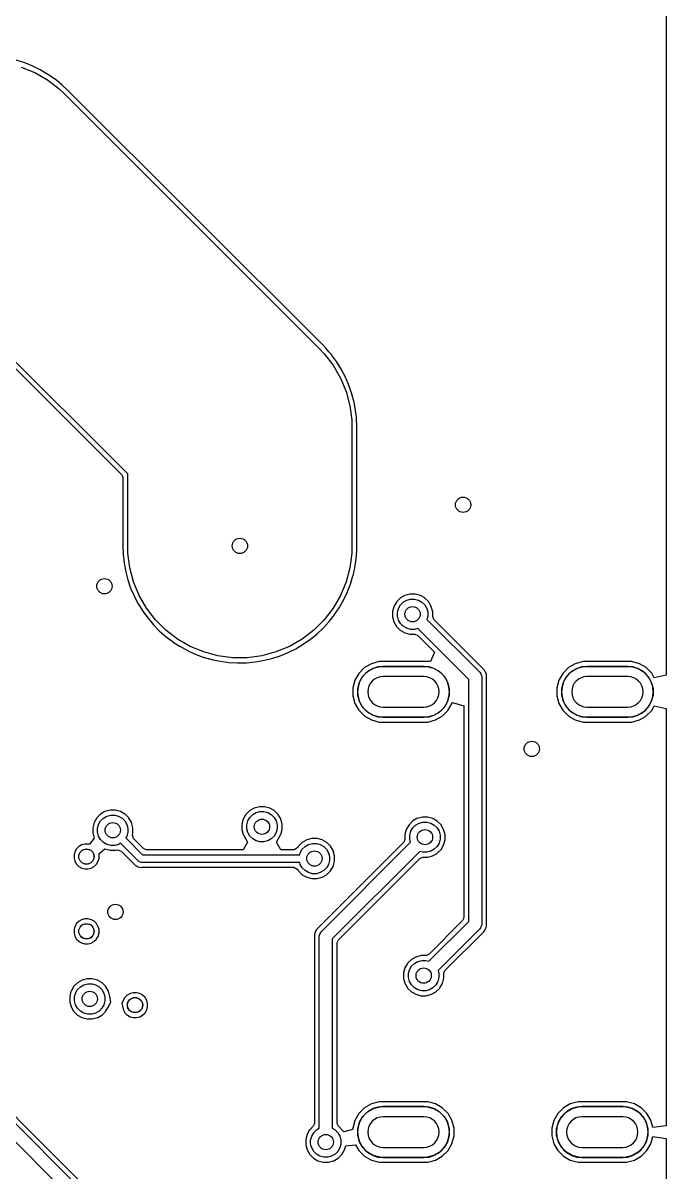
# Model space of a CAD drawing. Header units: inches. Extents: x 3.92 to 7.78, y -6.06 to -2.2.
# Drawn here: x 7.279 to 7.776, y -4.295 to -3.408 of the extents above; entities that cross this region are included whole.
import ezdxf

# ---------------------------------------------------------------- set-up
doc = ezdxf.new("R2010")
doc.units = ezdxf.units.IN
doc.header["$MEASUREMENT"] = 0
doc.layers.add('In1.Cu', color=91, linetype='CONTINUOUS', true_color=0x7fc87f)

msp = doc.modelspace()

# ---------------------------------------------------------------- linework, layer by layer
at = {"layer": 'In1.Cu', "linetype": 'CONTINUOUS'}
for p, q in [((7.77559, -2.24472), (7.77559, -3.91157)), ((7.28028, -3.4385), (7.27378, -3.43642)), ((7.2777, -3.44163), (7.28816, -3.44596)), ((7.2865, -3.44098), (7.28028, -3.4385)), ((7.28654, -3.44098), (7.2865, -3.44098)), ((7.29217, -3.4437), (7.28654, -3.44098)), ((7.29228, -3.44378), (7.29217, -3.4437)), ((7.29232, -3.44378), (7.29228, -3.44378)), ((7.29827, -3.44728), (7.29232, -3.44378)), ((7.28816, -3.44596), (7.29797, -3.45162)), ((7.29797, -3.45162), (7.30696, -3.45852)), ((7.29843, -3.44736), (7.29827, -3.44728)), ((7.30354, -3.45091), (7.29843, -3.44736)), ((7.3037, -3.45102), (7.30354, -3.45091)), ((7.30374, -3.45102), (7.3037, -3.45102)), ((7.30902, -3.45528), (7.30374, -3.45102)), ((7.30696, -3.45852), (7.31109, -3.46239)), ((7.30906, -3.45528), (7.30902, -3.45528)), ((7.31374, -3.45969), (7.30906, -3.45528)), ((7.31109, -3.46239), (7.50769, -3.65899)), ((7.51043, -3.65634), (7.31374, -3.45969)), ((7.35987, -3.75608), (7.18863, -3.58485)), ((7.18591, -3.58748), (7.3552, -3.75673)), ((7.51047, -3.65638), (7.51043, -3.65634)), ((7.51291, -3.65894), (7.51047, -3.65638)), ((7.50769, -3.65899), (7.51156, -3.66312)), ((7.51156, -3.66312), (7.51845, -3.67211)), ((7.51311, -3.65917), (7.51291, -3.65894)), ((7.51315, -3.65921), (7.51311, -3.65917)), ((7.51528, -3.66165), (7.51315, -3.65921)), ((7.51713, -3.66382), (7.51528, -3.66165)), ((7.51728, -3.66402), (7.51713, -3.66382)), ((7.5211, -3.66921), (7.51728, -3.66402)), ((7.51845, -3.67211), (7.52412, -3.68192)), ((7.52476, -3.675), (7.5211, -3.66921)), ((7.52776, -3.68071), (7.52476, -3.675)), ((7.52412, -3.68192), (7.52845, -3.69238)), ((7.53047, -3.68681), (7.52776, -3.68071)), ((7.52845, -3.69238), (7.53138, -3.70332)), ((7.53276, -3.69339), (7.53047, -3.68681)), ((7.53449, -3.69976), (7.53276, -3.69339)), ((7.53453, -3.6998), (7.53449, -3.69976)), ((7.53465, -3.70039), (7.53453, -3.6998)), ((7.53472, -3.70071), (7.53465, -3.70039)), ((7.53476, -3.70079), (7.53472, -3.70071)), ((7.53587, -3.70689), (7.53476, -3.70079)), ((7.53138, -3.70332), (7.53286, -3.71455)), ((7.53591, -3.70697), (7.53587, -3.70689)), ((7.53591, -3.70717), (7.53591, -3.70697)), ((7.53618, -3.70988), (7.53591, -3.70717)), ((7.53618, -3.70992), (7.53618, -3.70988)), ((7.53654, -3.71299), (7.53618, -3.70992)), ((7.53286, -3.71455), (7.53305, -3.72022)), ((7.53654, -3.71303), (7.53654, -3.71299)), ((7.53685, -3.71957), (7.53654, -3.71303)), ((7.53685, -3.81181), (7.53685, -3.71957)), ((7.53305, -3.72022), (7.53305, -3.81164)), ((7.3552, -3.75673), (7.3561, -3.7589)), ((7.3561, -3.7589), (7.3561, -3.81169)), ((7.35987, -3.81164), (7.35987, -3.75608)), ((7.3561, -3.81169), (7.35634, -3.81807)), ((7.36005, -3.8173), (7.35987, -3.81164)), ((7.36153, -3.82853), (7.36005, -3.8173)), ((7.53286, -3.8173), (7.53138, -3.82853)), ((7.53305, -3.81164), (7.53286, -3.8173)), ((7.53622, -3.82205), (7.53677, -3.81531)), ((7.53677, -3.81531), (7.53685, -3.81181)), ((7.35634, -3.81807), (7.35701, -3.82472)), ((7.35701, -3.82472), (7.35705, -3.82496)), ((7.35705, -3.82496), (7.35831, -3.83161)), ((7.53528, -3.82846), (7.53622, -3.82224)), ((7.53622, -3.82224), (7.53622, -3.82205)), ((7.35831, -3.83161), (7.35831, -3.83169)), ((7.35831, -3.83169), (7.35996, -3.83783)), ((7.36446, -3.83947), (7.36153, -3.82853)), ((7.53138, -3.82853), (7.52845, -3.83947)), ((7.53189, -3.84122), (7.53382, -3.83484)), ((7.53382, -3.83476), (7.53386, -3.83469)), ((7.53382, -3.83484), (7.53382, -3.83476)), ((7.53386, -3.83469), (7.53524, -3.8287)), ((7.53524, -3.8287), (7.53528, -3.82846)), ((7.35996, -3.83783), (7.36213, -3.84421)), ((7.36213, -3.84421), (7.36472, -3.85024)), ((7.3688, -3.84994), (7.36446, -3.83947)), ((7.52845, -3.83947), (7.52412, -3.84994)), ((7.52937, -3.84768), (7.53185, -3.84126)), ((7.53185, -3.84126), (7.53189, -3.84122)), ((7.36472, -3.85024), (7.36776, -3.85614)), ((7.37446, -3.85974), (7.3688, -3.84994)), ((7.52412, -3.84994), (7.51845, -3.85974)), ((7.5265, -3.8537), (7.52937, -3.84768)), ((7.57035, -3.85197), (7.56764, -3.85465)), ((7.57043, -3.85189), (7.57035, -3.85197)), ((7.57378, -3.85004), (7.57043, -3.85189)), ((7.57791, -3.8489), (7.57378, -3.85004)), ((7.57534, -3.8535), (7.57832, -3.8527)), ((7.58181, -3.8489), (7.57791, -3.8489)), ((7.57832, -3.8527), (7.5814, -3.8527)), ((7.5814, -3.8527), (7.58438, -3.8535)), ((7.58594, -3.85004), (7.58181, -3.8489)), ((7.58929, -3.85189), (7.58594, -3.85004)), ((7.58937, -3.85197), (7.58929, -3.85189)), ((7.59209, -3.85465), (7.58937, -3.85197)), ((7.36776, -3.85614), (7.36787, -3.85634)), ((7.36787, -3.85634), (7.36783, -3.85634)), ((7.36783, -3.85634), (7.37118, -3.86169)), ((7.37118, -3.86169), (7.3713, -3.86189)), ((7.3713, -3.86189), (7.37134, -3.86193)), ((7.37134, -3.86193), (7.37528, -3.86732)), ((7.38135, -3.86873), (7.37446, -3.85974)), ((7.51845, -3.85974), (7.51156, -3.86873)), ((7.51961, -3.86476), (7.52311, -3.85957)), ((7.52311, -3.85957), (7.52319, -3.85945)), ((7.52319, -3.85945), (7.5265, -3.8537)), ((7.56531, -3.85862), (7.56437, -3.8624)), ((7.56736, -3.855), (7.56531, -3.85854)), ((7.56531, -3.85854), (7.56531, -3.85862)), ((7.56764, -3.85465), (7.56736, -3.855)), ((7.56815, -3.86287), (7.56895, -3.85989)), ((7.56895, -3.85989), (7.57049, -3.85722)), ((7.57049, -3.85722), (7.57267, -3.85504)), ((7.57267, -3.85504), (7.57534, -3.8535)), ((7.58438, -3.8535), (7.58705, -3.85504)), ((7.58705, -3.85504), (7.58923, -3.85722)), ((7.58923, -3.85722), (7.59077, -3.85989)), ((7.59077, -3.85989), (7.59157, -3.86287)), ((7.59236, -3.855), (7.59209, -3.85465)), ((7.59429, -3.85839), (7.59236, -3.855)), ((7.59433, -3.8585), (7.59429, -3.85839)), ((7.59539, -3.86248), (7.59433, -3.8585)), ((7.37528, -3.86732), (7.37972, -3.8726)), ((7.38936, -3.87674), (7.38135, -3.86873)), ((7.51156, -3.86873), (7.50355, -3.87674)), ((7.51079, -3.87516), (7.51547, -3.87004)), ((7.51547, -3.87004), (7.51555, -3.86996)), ((7.51555, -3.86996), (7.51945, -3.865)), ((7.51945, -3.865), (7.51949, -3.86492)), ((7.51949, -3.86492), (7.51961, -3.86476)), ((7.56437, -3.8624), (7.56437, -3.86654)), ((7.56437, -3.86654), (7.56535, -3.87031)), ((7.56535, -3.87031), (7.56736, -3.87382)), ((7.56815, -3.86596), (7.56815, -3.86287)), ((7.56895, -3.86893), (7.56815, -3.86596)), ((7.57049, -3.8716), (7.56895, -3.86893)), ((7.59157, -3.86596), (7.59092, -3.8684)), ((7.59092, -3.8684), (7.63176, -3.90924)), ((7.59157, -3.86287), (7.59157, -3.86596)), ((7.59539, -3.86622), (7.59539, -3.86248)), ((7.5963, -3.86839), (7.59539, -3.86622)), ((7.63469, -3.90681), (7.5963, -3.86839)), ((7.37972, -3.8726), (7.38425, -3.8772)), ((7.38425, -3.8772), (7.38949, -3.88181)), ((7.39835, -3.88364), (7.38936, -3.87674)), ((7.50355, -3.87674), (7.49456, -3.88364)), ((7.50075, -3.88394), (7.5061, -3.87961)), ((7.5061, -3.87961), (7.51079, -3.87516)), ((7.56736, -3.87382), (7.56764, -3.87417)), ((7.56764, -3.87417), (7.57028, -3.87677)), ((7.57028, -3.87677), (7.57035, -3.87685)), ((7.57035, -3.87685), (7.57382, -3.87882)), ((7.57267, -3.87378), (7.57049, -3.8716)), ((7.57534, -3.87533), (7.57267, -3.87378)), ((7.57382, -3.87882), (7.57787, -3.87992)), ((7.57832, -3.87612), (7.57534, -3.87533)), ((7.57787, -3.87992), (7.58165, -3.87992)), ((7.5814, -3.87612), (7.57832, -3.87612)), ((7.58385, -3.87547), (7.5814, -3.87612)), ((7.58165, -3.87992), (7.58382, -3.88083)), ((7.62323, -3.91485), (7.58385, -3.87547)), ((7.38949, -3.88181), (7.38953, -3.88185)), ((7.38953, -3.88185), (7.39488, -3.88587)), ((7.39488, -3.88587), (7.395, -3.88598)), ((7.395, -3.88598), (7.3998, -3.88906)), ((7.40816, -3.8893), (7.39835, -3.88364)), ((7.49456, -3.88364), (7.48475, -3.8893)), ((7.48969, -3.89106), (7.49547, -3.88756)), ((7.49547, -3.88756), (7.49567, -3.88744)), ((7.49567, -3.88744), (7.49575, -3.8874)), ((7.49575, -3.8874), (7.50075, -3.88394)), ((7.58382, -3.88083), (7.59677, -3.89378)), ((7.3998, -3.88906), (7.40004, -3.88917)), ((7.40004, -3.88917), (7.40594, -3.89244)), ((7.40594, -3.89244), (7.41189, -3.8952)), ((7.41862, -3.89363), (7.40816, -3.8893)), ((7.41189, -3.8952), (7.41197, -3.8952)), ((7.41197, -3.8952), (7.41205, -3.89524)), ((7.41205, -3.89524), (7.41823, -3.89752)), ((7.41823, -3.89752), (7.42484, -3.89945)), ((7.42956, -3.89656), (7.41862, -3.89363)), ((7.44079, -3.89804), (7.42956, -3.89656)), ((7.46335, -3.89656), (7.45212, -3.89804)), ((7.47429, -3.89363), (7.46335, -3.89656)), ((7.47122, -3.89858), (7.47756, -3.89654)), ((7.48475, -3.8893), (7.47429, -3.89363)), ((7.47756, -3.89654), (7.48374, -3.89402)), ((7.48374, -3.89402), (7.48969, -3.89106)), ((7.59677, -3.89378), (7.59374, -3.90106)), ((7.42484, -3.89945), (7.43134, -3.90075)), ((7.43134, -3.90075), (7.43795, -3.90165)), ((7.43795, -3.90165), (7.44472, -3.90205)), ((7.45212, -3.89804), (7.44079, -3.89804)), ((7.44472, -3.90205), (7.45146, -3.90189)), ((7.45146, -3.90189), (7.45161, -3.90189)), ((7.45161, -3.90189), (7.45823, -3.90126)), ((7.45823, -3.90126), (7.45835, -3.90126)), ((7.45835, -3.90126), (7.46421, -3.90031)), ((7.46421, -3.90031), (7.46433, -3.90028)), ((7.46433, -3.90028), (7.47122, -3.89858)), ((7.54283, -3.90571), (7.53839, -3.91016)), ((7.54803, -3.90272), (7.54283, -3.90571)), ((7.5451, -3.90879), (7.54955, -3.90622)), ((7.55409, -3.90106), (7.54803, -3.90272)), ((7.54955, -3.90622), (7.55452, -3.90489)), ((7.59374, -3.90106), (7.55409, -3.90106)), ((7.55452, -3.90489), (7.55709, -3.90473)), ((7.55709, -3.90473), (7.58858, -3.90473)), ((7.58858, -3.90473), (7.55709, -3.90473)), ((7.58858, -3.90473), (7.59115, -3.90489)), ((7.59115, -3.90489), (7.59611, -3.90622)), ((7.59611, -3.90622), (7.60056, -3.90879)), ((7.70031, -3.90571), (7.69587, -3.91016)), ((7.70551, -3.90272), (7.70031, -3.90571)), ((7.70258, -3.90879), (7.70703, -3.90622)), ((7.71157, -3.90106), (7.70551, -3.90272)), ((7.70703, -3.90622), (7.712, -3.90489)), ((7.74906, -3.90106), (7.71157, -3.90106)), ((7.712, -3.90489), (7.71457, -3.90472)), ((7.71457, -3.90472), (7.74606, -3.90472)), ((7.74606, -3.90472), (7.71457, -3.90472)), ((7.74606, -3.90472), (7.74863, -3.90489)), ((7.74863, -3.90489), (7.75359, -3.90622)), ((7.75516, -3.90272), (7.74906, -3.90106)), ((7.75359, -3.90622), (7.75805, -3.90879)), ((7.76031, -3.90571), (7.75512, -3.90272)), ((7.75512, -3.90272), (7.75516, -3.90272)), ((7.76469, -3.91008), (7.76031, -3.90571)), ((7.53539, -3.91539), (7.53378, -3.92142)), ((7.53839, -3.91016), (7.53539, -3.91539)), ((7.5389, -3.91688), (7.54147, -3.91243)), ((7.54147, -3.91243), (7.5451, -3.90879)), ((7.58858, -3.9126), (7.55709, -3.9126)), ((7.60056, -3.90879), (7.6042, -3.91243)), ((7.6042, -3.91243), (7.60677, -3.91688)), ((7.62323, -4.10185), (7.62323, -3.91485)), ((7.63176, -3.90924), (7.63239, -3.91)), ((7.63239, -3.91), (7.63239, -3.91)), ((7.63239, -3.91), (7.63313, -3.9118)), ((7.63313, -3.9118), (7.63323, -3.91278)), ((7.63323, -3.91278), (7.63323, -4.10392)), ((7.63488, -3.90709), (7.63469, -3.90681)), ((7.63547, -3.90768), (7.63488, -3.90709)), ((7.63575, -3.90831), (7.63547, -3.90768)), ((7.63602, -3.90886), (7.63575, -3.90831)), ((7.6363, -3.90921), (7.63602, -3.90886)), ((7.63638, -3.90953), (7.6363, -3.90921)), ((7.63654, -3.90988), (7.63638, -3.90953)), ((7.63669, -3.91035), (7.63654, -3.90988)), ((7.63685, -3.91114), (7.63669, -3.91035)), ((7.63701, -3.91185), (7.63685, -3.91114)), ((7.63701, -3.9124), (7.63701, -3.91185)), ((7.63705, -3.91268), (7.63701, -3.9124)), ((7.63705, -4.10413), (7.63705, -3.91268)), ((7.69287, -3.91539), (7.69126, -3.92142)), ((7.69587, -3.91016), (7.69287, -3.91539)), ((7.69638, -3.91688), (7.69895, -3.91243)), ((7.69895, -3.91243), (7.70258, -3.90879)), ((7.74606, -3.9126), (7.71457, -3.9126)), ((7.75805, -3.90879), (7.76168, -3.91243)), ((7.76168, -3.91243), (7.76425, -3.91688)), ((7.7665, -3.9137), (7.76469, -3.91008)), ((7.77559, -3.91157), (7.7665, -3.9137)), ((7.53378, -3.92142), (7.53378, -3.9274)), ((7.53757, -3.92184), (7.5389, -3.91688)), ((7.53757, -3.92698), (7.53757, -3.92184)), ((7.60677, -3.91688), (7.6081, -3.92184)), ((7.6081, -3.92184), (7.6081, -3.92698)), ((7.69126, -3.92142), (7.69126, -3.9274)), ((7.69505, -3.92184), (7.69638, -3.91688)), ((7.69505, -3.92698), (7.69505, -3.92184)), ((7.76425, -3.91688), (7.76558, -3.92184)), ((7.76558, -3.92184), (7.76558, -3.92698)), ((6.9431, -3.92794), (7.63153, -4.61637)), ((7.53378, -3.9274), (7.53539, -3.93343)), ((7.5389, -3.93194), (7.53757, -3.92698)), ((7.54147, -3.93639), (7.5389, -3.93194)), ((7.60677, -3.93194), (7.6042, -3.93639)), ((7.6081, -3.92698), (7.60677, -3.93194)), ((7.6072, -3.93874), (7.61071, -3.93276)), ((7.61071, -3.93276), (7.61945, -3.93512)), ((7.69126, -3.9274), (7.69287, -3.93343)), ((7.69638, -3.93194), (7.69505, -3.92698)), ((7.69895, -3.93639), (7.69638, -3.93194)), ((7.76425, -3.93194), (7.76168, -3.93639)), ((7.76558, -3.92698), (7.76425, -3.93194)), ((7.62299, -4.62197), (6.93749, -3.93648)), ((7.53539, -3.93343), (7.53839, -3.93866)), ((7.53839, -3.93866), (7.5428, -3.94307)), ((7.5451, -3.94003), (7.54147, -3.93639)), ((7.54955, -3.9426), (7.5451, -3.94003)), ((7.55709, -3.93622), (7.58858, -3.93622)), ((7.60056, -3.94003), (7.59611, -3.9426)), ((7.6042, -3.93639), (7.60056, -3.94003)), ((7.60287, -3.94307), (7.6072, -3.93874)), ((7.61945, -3.93512), (7.61945, -4.09898)), ((7.69287, -3.93343), (7.69587, -3.93866)), ((7.69587, -3.93866), (7.70028, -3.94307)), ((7.70258, -3.94003), (7.69895, -3.93639)), ((7.70703, -3.9426), (7.70258, -3.94003)), ((7.71457, -3.93622), (7.74606, -3.93622)), ((7.75805, -3.94003), (7.75359, -3.9426)), ((7.76168, -3.93639), (7.75805, -3.94003)), ((7.76035, -3.94307), (7.76469, -3.93874)), ((7.76469, -3.93874), (7.7665, -3.93512)), ((7.7665, -3.93512), (7.77559, -3.93724)), ((7.77559, -3.93724), (7.77559, -4.25969)), ((7.5428, -3.94307), (7.54291, -3.94315)), ((7.54291, -3.94315), (7.54807, -3.9461)), ((7.54807, -3.9461), (7.55409, -3.94772)), ((7.55452, -3.94393), (7.54955, -3.9426)), ((7.55409, -3.94772), (7.59157, -3.94772)), ((7.55709, -3.9441), (7.55452, -3.94393)), ((7.58858, -3.9441), (7.55709, -3.9441)), ((7.55709, -3.9441), (7.58858, -3.9441)), ((7.59115, -3.94393), (7.58858, -3.9441)), ((7.59611, -3.9426), (7.59115, -3.94393)), ((7.59157, -3.94772), (7.59764, -3.9461)), ((7.5976, -3.9461), (7.60276, -3.94315)), ((7.59764, -3.9461), (7.5976, -3.9461)), ((7.60276, -3.94315), (7.60287, -3.94307)), ((7.70028, -3.94307), (7.70039, -3.94315)), ((7.70039, -3.94315), (7.70555, -3.9461)), ((7.70555, -3.9461), (7.71157, -3.94772)), ((7.712, -3.94393), (7.70703, -3.9426)), ((7.71157, -3.94772), (7.74906, -3.94772)), ((7.71457, -3.94409), (7.712, -3.94393)), ((7.74606, -3.94409), (7.71457, -3.94409)), ((7.71457, -3.94409), (7.74606, -3.94409)), ((7.74863, -3.94393), (7.74606, -3.94409)), ((7.75359, -3.9426), (7.74863, -3.94393)), ((7.74906, -3.94772), (7.75512, -3.9461)), ((7.75508, -3.9461), (7.76024, -3.94315)), ((7.75512, -3.9461), (7.75508, -3.9461)), ((7.76024, -3.94315), (7.76035, -3.94307)), ((7.33591, -4.02189), (7.33394, -4.02531)), ((7.33882, -4.01898), (7.33591, -4.02189)), ((7.34228, -4.01697), (7.33882, -4.01898)), ((7.33896, -4.02418), (7.34114, -4.022)), ((7.34114, -4.022), (7.34381, -4.02045)), ((7.34638, -4.01583), (7.34228, -4.01697)), ((7.34381, -4.02045), (7.34679, -4.01966)), ((7.35031, -4.01583), (7.34638, -4.01583)), ((7.34679, -4.01966), (7.34988, -4.01966)), ((7.34988, -4.01966), (7.35285, -4.02045)), ((7.35441, -4.01693), (7.35031, -4.01583)), ((7.35285, -4.02045), (7.35552, -4.022)), ((7.35441, -4.01697), (7.35441, -4.01693)), ((7.35768, -4.01886), (7.35441, -4.01697)), ((7.35552, -4.022), (7.3577, -4.02418)), ((7.35787, -4.01902), (7.35768, -4.01886)), ((7.36079, -4.02185), (7.35787, -4.01902)), ((7.36083, -4.02193), (7.36079, -4.02185)), ((7.36272, -4.02524), (7.36083, -4.02193)), ((7.4511, -4.01921), (7.44902, -4.02283)), ((7.45409, -4.01622), (7.4511, -4.01921)), ((7.45265, -4.02416), (7.45419, -4.02149)), ((7.45752, -4.01425), (7.45409, -4.01622)), ((7.45419, -4.02149), (7.45637, -4.01931)), ((7.45637, -4.01931), (7.45904, -4.01777)), ((7.46157, -4.01315), (7.45752, -4.01425)), ((7.45904, -4.01777), (7.46202, -4.01697)), ((7.46555, -4.01315), (7.46157, -4.01315)), ((7.46202, -4.01697), (7.4651, -4.01697)), ((7.4651, -4.01697), (7.46808, -4.01777)), ((7.46965, -4.01425), (7.46555, -4.01315)), ((7.46808, -4.01777), (7.47075, -4.01931)), ((7.47303, -4.01622), (7.46961, -4.01425)), ((7.46961, -4.01425), (7.46965, -4.01425)), ((7.47075, -4.01931), (7.47293, -4.02149)), ((7.47293, -4.02149), (7.47447, -4.02416)), ((7.47602, -4.01921), (7.47303, -4.01622)), ((7.47799, -4.02264), (7.47602, -4.01921)), ((7.58744, -4.02118), (7.58346, -4.02224)), ((7.59142, -4.02118), (7.58744, -4.02118)), ((7.59551, -4.02228), (7.59142, -4.02118)), ((7.3339, -4.02543), (7.33283, -4.02945)), ((7.33283, -4.02945), (7.33283, -4.03346)), ((7.33394, -4.02531), (7.3339, -4.02543)), ((7.33662, -4.02982), (7.33742, -4.02685)), ((7.33662, -4.03291), (7.33662, -4.02982)), ((7.33742, -4.02685), (7.33896, -4.02418)), ((7.3577, -4.02418), (7.35925, -4.02685)), ((7.35925, -4.02685), (7.36004, -4.02982)), ((7.36004, -4.02982), (7.36004, -4.03291)), ((7.3628, -4.02547), (7.36272, -4.02524)), ((7.36386, -4.02945), (7.3628, -4.02547)), ((7.36386, -4.03339), (7.36386, -4.02945)), ((7.44902, -4.02291), (7.44807, -4.02657)), ((7.44807, -4.02657), (7.44807, -4.03083)), ((7.44807, -4.03083), (7.44906, -4.03457)), ((7.44902, -4.02283), (7.44902, -4.02291)), ((7.45185, -4.02714), (7.45265, -4.02416)), ((7.45185, -4.03022), (7.45185, -4.02714)), ((7.45265, -4.0332), (7.45185, -4.03022)), ((7.47447, -4.02416), (7.47527, -4.02714)), ((7.47527, -4.03022), (7.47447, -4.0332)), ((7.47527, -4.02714), (7.47527, -4.03022)), ((7.47803, -4.02276), (7.47799, -4.02264)), ((7.47799, -4.03476), (7.47909, -4.03067)), ((7.47909, -4.02669), (7.47803, -4.02276)), ((7.47909, -4.03067), (7.47909, -4.02669)), ((7.57496, -4.03075), (7.57488, -4.03094)), ((7.57713, -4.02709), (7.57496, -4.03075)), ((7.57992, -4.02425), (7.57713, -4.02709)), ((7.57852, -4.03219), (7.58006, -4.02952)), ((7.58, -4.02421), (7.57992, -4.02425)), ((7.58327, -4.02232), (7.58, -4.02421)), ((7.58006, -4.02952), (7.58224, -4.02734)), ((7.58224, -4.02734), (7.58491, -4.0258)), ((7.58346, -4.02224), (7.58327, -4.02232)), ((7.58491, -4.0258), (7.58789, -4.025)), ((7.58789, -4.025), (7.59097, -4.025)), ((7.59097, -4.025), (7.59395, -4.0258)), ((7.59395, -4.0258), (7.59662, -4.02734)), ((7.5989, -4.02425), (7.59547, -4.02228)), ((7.59547, -4.02228), (7.59551, -4.02228)), ((7.59662, -4.02734), (7.5988, -4.02952)), ((7.5988, -4.02952), (7.60035, -4.03219)), ((7.60185, -4.0272), (7.5989, -4.02425)), ((7.60193, -4.02732), (7.60185, -4.0272)), ((7.60386, -4.03067), (7.60193, -4.02732)), ((7.60496, -4.03472), (7.60386, -4.03067)), ((7.3339, -4.03744), (7.33031, -4.04201)), ((7.33283, -4.03346), (7.3339, -4.03744)), ((7.33742, -4.03589), (7.33662, -4.03291)), ((7.33896, -4.03856), (7.33742, -4.03589)), ((7.34114, -4.04074), (7.33896, -4.03856)), ((7.35925, -4.03589), (7.35844, -4.03729)), ((7.35844, -4.03729), (7.3714, -4.05026)), ((7.36004, -4.03291), (7.35925, -4.03589)), ((7.36354, -4.035), (7.36386, -4.03339)), ((7.36437, -4.03783), (7.36354, -4.035)), ((7.37205, -4.04555), (7.36437, -4.03783)), ((7.44906, -4.03457), (7.44917, -4.03484)), ((7.44917, -4.03484), (7.45248, -4.04059)), ((7.45419, -4.03587), (7.45265, -4.0332)), ((7.45637, -4.03805), (7.45419, -4.03587)), ((7.45904, -4.03959), (7.45637, -4.03805)), ((7.46202, -4.04039), (7.45904, -4.03959)), ((7.46808, -4.03959), (7.4651, -4.04039)), ((7.47075, -4.03805), (7.46808, -4.03959)), ((7.47293, -4.03587), (7.47075, -4.03805)), ((7.47447, -4.0332), (7.47293, -4.03587)), ((7.47465, -4.04055), (7.47795, -4.03484)), ((7.47795, -4.03484), (7.47799, -4.03476)), ((7.49807, -4.03878), (7.49449, -4.04087)), ((7.50217, -4.03768), (7.49807, -4.03878)), ((7.50606, -4.03768), (7.50217, -4.03768)), ((7.51008, -4.03874), (7.50606, -4.03768)), ((7.51362, -4.04087), (7.51008, -4.03874)), ((7.57394, -4.0385), (7.57303, -4.04067)), ((7.57488, -4.03094), (7.57394, -4.03457)), ((7.57394, -4.03457), (7.57394, -4.0385)), ((7.57772, -4.03517), (7.57852, -4.03219)), ((7.57772, -4.03825), (7.57772, -4.03517)), ((7.57838, -4.0407), (7.57772, -4.03825)), ((7.60035, -4.03219), (7.60114, -4.03517)), ((7.60114, -4.03825), (7.60035, -4.04123)), ((7.60114, -4.03517), (7.60114, -4.03825)), ((7.60386, -4.0428), (7.60496, -4.0387)), ((7.60496, -4.0387), (7.60496, -4.03472)), ((7.31898, -4.04803), (7.31839, -4.05031)), ((7.32028, -4.04575), (7.31898, -4.04803)), ((7.32205, -4.04402), (7.32028, -4.04575)), ((7.32228, -4.04386), (7.32205, -4.04402)), ((7.32224, -4.05052), (7.32312, -4.04839)), ((7.32417, -4.04272), (7.32228, -4.04386)), ((7.32312, -4.04839), (7.32475, -4.04676)), ((7.32685, -4.04201), (7.32417, -4.04272)), ((7.32475, -4.04676), (7.32688, -4.04588)), ((7.33031, -4.04201), (7.32685, -4.04201)), ((7.32688, -4.04588), (7.32918, -4.04588)), ((7.32918, -4.04588), (7.33131, -4.04676)), ((7.33131, -4.04676), (7.33294, -4.04839)), ((7.33294, -4.04839), (7.33382, -4.05052)), ((7.33772, -4.04933), (7.34232, -4.04579)), ((7.34381, -4.04228), (7.34114, -4.04074)), ((7.34232, -4.04579), (7.34634, -4.04685)), ((7.34679, -4.04308), (7.34381, -4.04228)), ((7.34634, -4.04685), (7.35051, -4.04685)), ((7.34988, -4.04308), (7.34679, -4.04308)), ((7.35285, -4.04228), (7.34988, -4.04308)), ((7.35051, -4.04685), (7.35213, -4.04657)), ((7.35213, -4.04657), (7.35484, -4.04744)), ((7.35426, -4.04147), (7.35285, -4.04228)), ((7.36809, -4.0553), (7.35426, -4.04147)), ((7.35484, -4.04744), (7.36512, -4.05772)), ((7.37421, -4.04646), (7.37205, -4.04555)), ((7.44906, -4.04646), (7.37421, -4.04646)), ((7.45248, -4.04059), (7.44906, -4.04646)), ((7.4651, -4.04039), (7.46202, -4.04039)), ((7.47803, -4.04646), (7.47465, -4.04055)), ((7.48839, -4.04646), (7.47803, -4.04646)), ((7.49122, -4.04469), (7.48839, -4.04646)), ((7.49173, -4.04366), (7.49122, -4.04469)), ((7.49449, -4.04087), (7.49173, -4.04366)), ((7.49317, -4.04869), (7.49471, -4.04602)), ((7.49471, -4.04602), (7.49689, -4.04384)), ((7.49689, -4.04384), (7.49956, -4.0423)), ((7.49956, -4.0423), (7.50254, -4.0415)), ((7.50254, -4.0415), (7.50562, -4.0415)), ((7.50562, -4.0415), (7.5086, -4.0423)), ((7.57303, -4.04067), (7.50618, -4.10748)), ((7.5086, -4.0423), (7.51127, -4.04384)), ((7.50931, -4.10976), (7.57838, -4.0407)), ((7.51127, -4.04384), (7.51345, -4.04602)), ((7.51345, -4.04602), (7.51499, -4.04869)), ((7.51657, -4.04374), (7.51362, -4.04087)), ((7.51846, -4.04705), (7.51657, -4.04374)), ((7.58545, -4.04777), (7.51785, -4.11537)), ((7.51854, -4.04724), (7.51846, -4.04705)), ((7.51961, -4.05126), (7.51854, -4.04724)), ((7.58789, -4.04842), (7.58545, -4.04777)), ((7.59097, -4.04842), (7.58789, -4.04842)), ((7.59395, -4.04762), (7.59097, -4.04842)), ((7.59662, -4.04608), (7.59395, -4.04762)), ((7.5988, -4.0439), (7.59662, -4.04608)), ((7.60035, -4.04123), (7.5988, -4.0439)), ((7.59894, -4.04913), (7.60189, -4.04618)), ((7.60189, -4.04618), (7.60386, -4.0428)), ((7.31839, -4.05031), (7.31839, -4.05303)), ((7.31839, -4.05303), (7.31898, -4.05531)), ((7.31898, -4.05531), (7.32031, -4.05764)), ((7.32224, -4.05283), (7.32224, -4.05052)), ((7.32312, -4.05495), (7.32224, -4.05283)), ((7.32475, -4.05658), (7.32312, -4.05495)), ((7.32688, -4.05747), (7.32475, -4.05658)), ((7.32918, -4.05747), (7.32688, -4.05747)), ((7.33131, -4.05658), (7.32918, -4.05747)), ((7.33294, -4.05495), (7.33131, -4.05658)), ((7.33382, -4.05283), (7.33294, -4.05495)), ((7.33382, -4.05052), (7.33382, -4.05283)), ((7.33575, -4.05764), (7.33709, -4.0552)), ((7.33709, -4.0552), (7.33772, -4.05299)), ((7.33772, -4.05299), (7.33772, -4.04933)), ((7.36854, -4.05567), (7.36809, -4.0553)), ((7.36961, -4.05611), (7.36854, -4.05567)), ((7.37018, -4.05617), (7.36961, -4.05611)), ((7.49275, -4.05617), (7.37018, -4.05617)), ((7.3714, -4.05026), (7.49275, -4.05026)), ((7.49275, -4.05026), (7.49317, -4.04869)), ((7.49317, -4.05773), (7.49275, -4.05617)), ((7.51499, -4.04869), (7.51579, -4.05167)), ((7.51579, -4.05475), (7.51499, -4.05773)), ((7.51579, -4.05167), (7.51579, -4.05475)), ((7.5185, -4.05925), (7.51961, -4.0552)), ((7.51961, -4.0552), (7.51961, -4.05126)), ((7.52256, -4.11602), (7.58551, -4.05311)), ((7.58551, -4.05311), (7.58768, -4.0522)), ((7.58768, -4.0522), (7.59157, -4.0522)), ((7.59157, -4.0522), (7.59528, -4.05122)), ((7.59528, -4.05122), (7.59882, -4.04921)), ((7.59882, -4.04921), (7.59894, -4.04913)), ((7.32031, -4.05764), (7.32201, -4.05933)), ((7.32201, -4.05933), (7.32445, -4.06075)), ((7.32445, -4.06075), (7.32665, -4.0613)), ((7.32665, -4.0613), (7.32929, -4.0613)), ((7.32929, -4.0613), (7.33161, -4.06071)), ((7.33161, -4.06071), (7.33169, -4.06067)), ((7.33169, -4.06067), (7.3339, -4.05949)), ((7.3339, -4.05949), (7.33575, -4.05764)), ((7.36512, -4.05772), (7.36543, -4.05811)), ((7.36543, -4.05811), (7.36551, -4.05823)), ((7.36551, -4.05823), (7.36555, -4.05827)), ((7.36555, -4.05827), (7.36669, -4.05898)), ((7.36669, -4.05898), (7.36681, -4.05906)), ((7.36681, -4.05906), (7.36764, -4.05965)), ((7.36764, -4.05965), (7.37028, -4.06004)), ((7.37028, -4.06004), (7.37031, -4.06004)), ((7.37031, -4.06004), (7.37098, -4.05996)), ((7.37098, -4.05996), (7.48815, -4.05996)), ((7.48815, -4.05996), (7.49075, -4.06134)), ((7.49075, -4.06134), (7.4915, -4.06248)), ((7.4915, -4.06248), (7.49173, -4.0628)), ((7.49173, -4.0628), (7.49433, -4.06543)), ((7.49471, -4.0604), (7.49317, -4.05773)), ((7.49433, -4.06543), (7.49469, -4.06571)), ((7.49469, -4.06571), (7.49819, -4.06772)), ((7.49689, -4.06258), (7.49471, -4.0604)), ((7.49956, -4.06412), (7.49689, -4.06258)), ((7.50254, -4.06492), (7.49956, -4.06412)), ((7.50562, -4.06492), (7.50254, -4.06492)), ((7.5086, -4.06412), (7.50562, -4.06492)), ((7.51127, -4.06258), (7.5086, -4.06412)), ((7.51016, -4.06768), (7.51346, -4.06575)), ((7.51345, -4.0604), (7.51127, -4.06258)), ((7.51499, -4.05773), (7.51345, -4.0604)), ((7.51346, -4.06575), (7.5165, -4.06272)), ((7.5165, -4.06272), (7.5185, -4.05925)), ((7.49819, -4.06772), (7.50201, -4.0687)), ((7.50201, -4.0687), (7.50618, -4.0687)), ((7.50618, -4.0687), (7.51012, -4.06768)), ((7.51012, -4.06768), (7.51016, -4.06768)), ((7.32205, -4.10181), (7.32028, -4.10354)), ((7.32228, -4.10165), (7.32205, -4.10181)), ((7.32417, -4.10051), (7.32228, -4.10165)), ((7.32685, -4.0998), (7.32417, -4.10051)), ((7.32913, -4.0998), (7.32685, -4.0998)), ((7.33185, -4.10055), (7.32913, -4.0998)), ((7.3339, -4.10165), (7.33185, -4.10055)), ((7.33575, -4.1035), (7.3339, -4.10165)), ((7.61854, -4.10114), (7.5924, -4.12728)), ((7.59243, -4.13265), (7.62323, -4.10185)), ((7.61945, -4.09898), (7.61854, -4.10114)), ((7.31898, -4.10583), (7.31839, -4.10811)), ((7.31839, -4.10811), (7.31839, -4.11087)), ((7.32028, -4.10354), (7.31898, -4.10583)), ((7.32224, -4.10831), (7.32312, -4.10618)), ((7.32224, -4.11062), (7.32224, -4.10831)), ((7.32312, -4.11275), (7.32224, -4.11062)), ((7.32312, -4.10618), (7.32475, -4.10455)), ((7.32475, -4.10455), (7.32688, -4.10367)), ((7.32688, -4.10367), (7.32918, -4.10367)), ((7.32918, -4.10367), (7.33131, -4.10455)), ((7.33131, -4.10455), (7.33294, -4.10618)), ((7.33294, -4.10618), (7.33382, -4.10831)), ((7.33382, -4.11062), (7.33294, -4.11275)), ((7.33382, -4.10831), (7.33382, -4.11062)), ((7.33709, -4.10594), (7.33575, -4.1035)), ((7.33693, -4.11335), (7.33772, -4.11075)), ((7.33772, -4.10815), (7.33709, -4.10594)), ((7.33772, -4.11075), (7.33772, -4.10815)), ((7.50457, -4.11016), (7.50445, -4.11087)), ((7.50472, -4.10988), (7.50457, -4.11016)), ((7.50492, -4.10937), (7.50472, -4.10988)), ((7.50496, -4.10925), (7.50492, -4.10937)), ((7.50516, -4.10906), (7.50496, -4.10925)), ((7.50571, -4.10827), (7.50516, -4.10906)), ((7.50579, -4.10807), (7.50571, -4.10827)), ((7.50598, -4.10772), (7.50579, -4.10807)), ((7.5061, -4.10756), (7.50598, -4.10772)), ((7.50618, -4.10748), (7.5061, -4.10756)), ((7.50795, -4.11232), (7.50869, -4.11052)), ((7.50869, -4.11052), (7.50931, -4.10976)), ((7.50869, -4.11052), (7.50869, -4.11052)), ((7.63176, -4.10745), (7.5995, -4.13972)), ((7.60488, -4.13972), (7.63457, -4.11004)), ((7.63239, -4.1067), (7.63176, -4.10745)), ((7.63313, -4.10489), (7.63239, -4.1067)), ((7.63323, -4.10392), (7.63313, -4.10489)), ((7.63313, -4.10489), (7.63313, -4.10489)), ((7.63457, -4.11004), (7.63469, -4.10988)), ((7.63469, -4.10988), (7.63512, -4.10945)), ((7.63512, -4.10945), (7.63539, -4.10898)), ((7.63539, -4.10898), (7.63551, -4.10878)), ((7.63551, -4.10878), (7.63602, -4.10807)), ((7.63602, -4.10807), (7.6363, -4.10748)), ((7.6363, -4.10748), (7.63642, -4.10724)), ((7.63642, -4.10724), (7.6365, -4.10701)), ((7.6365, -4.10701), (7.63654, -4.10685)), ((7.63654, -4.10685), (7.63661, -4.1065)), ((7.63661, -4.1065), (7.63689, -4.10551)), ((7.63689, -4.10551), (7.63693, -4.10535)), ((7.63693, -4.10512), (7.63697, -4.10453)), ((7.63693, -4.10535), (7.63693, -4.10512)), ((7.63697, -4.10453), (7.63701, -4.10437)), ((7.63701, -4.10437), (7.63705, -4.10413)), ((7.31839, -4.11087), (7.31898, -4.11307)), ((7.31898, -4.11307), (7.31902, -4.11315)), ((7.31902, -4.11315), (7.32035, -4.11543)), ((7.32035, -4.11543), (7.32209, -4.11713)), ((7.32209, -4.11713), (7.32224, -4.11724)), ((7.32224, -4.11724), (7.32421, -4.11846)), ((7.32475, -4.11437), (7.32312, -4.11275)), ((7.32421, -4.11846), (7.32681, -4.11909)), ((7.32688, -4.11526), (7.32475, -4.11437)), ((7.32681, -4.11909), (7.32937, -4.11909)), ((7.32918, -4.11526), (7.32688, -4.11526)), ((7.33131, -4.11437), (7.32918, -4.11526)), ((7.32937, -4.11909), (7.33169, -4.1185)), ((7.33294, -4.11275), (7.33131, -4.11437)), ((7.33169, -4.1185), (7.33181, -4.11846)), ((7.33181, -4.11846), (7.33366, -4.11736)), ((7.33366, -4.11736), (7.33394, -4.11713)), ((7.33394, -4.11713), (7.33563, -4.11555)), ((7.33563, -4.11555), (7.33587, -4.11524)), ((7.33587, -4.11524), (7.33693, -4.11335)), ((7.50409, -4.11268), (7.50406, -4.11287)), ((7.50406, -4.11287), (7.50406, -4.25791)), ((7.50417, -4.11177), (7.50409, -4.11268)), ((7.50433, -4.11126), (7.50417, -4.11177)), ((7.50445, -4.11087), (7.50433, -4.11126)), ((7.50785, -4.1133), (7.50795, -4.11232)), ((7.50785, -4.26167), (7.50785, -4.1133)), ((7.51785, -4.11537), (7.51785, -4.26167)), ((7.52165, -4.11819), (7.52256, -4.11602)), ((7.52165, -4.25791), (7.52165, -4.11819)), ((7.5865, -4.12819), (7.58236, -4.12933)), ((7.59024, -4.12819), (7.5865, -4.12819)), ((7.5924, -4.12728), (7.59024, -4.12819)), ((7.57594, -4.13429), (7.57394, -4.1378)), ((7.57622, -4.13394), (7.57594, -4.13429)), ((7.57894, -4.13126), (7.57622, -4.13394)), ((7.57753, -4.13918), (7.57907, -4.13651)), ((7.57902, -4.13118), (7.57894, -4.13126)), ((7.58236, -4.12933), (7.57902, -4.13118)), ((7.57907, -4.13651), (7.58125, -4.13433)), ((7.58125, -4.13433), (7.58392, -4.13279)), ((7.58392, -4.13279), (7.5869, -4.13199)), ((7.5869, -4.13199), (7.58999, -4.13199)), ((7.58999, -4.13199), (7.59243, -4.13265)), ((7.32854, -4.14618), (7.32461, -4.14724)), ((7.33252, -4.14618), (7.32854, -4.14618)), ((7.33665, -4.14728), (7.33252, -4.14618)), ((7.57394, -4.1378), (7.57295, -4.14165)), ((7.57295, -4.14165), (7.57295, -4.14579)), ((7.57295, -4.14579), (7.57394, -4.14961)), ((7.57673, -4.14216), (7.57753, -4.13918)), ((7.57673, -4.14524), (7.57673, -4.14216)), ((7.57753, -4.14822), (7.57673, -4.14524)), ((7.60015, -4.14524), (7.59936, -4.14822)), ((7.5995, -4.13972), (7.60015, -4.14216)), ((7.60015, -4.14216), (7.60015, -4.14524)), ((7.60287, -4.14972), (7.60398, -4.14563)), ((7.60398, -4.14189), (7.60488, -4.13972)), ((7.60398, -4.14563), (7.60398, -4.14189)), ((7.31803, -4.15228), (7.3161, -4.15571)), ((7.31807, -4.1522), (7.31803, -4.15228)), ((7.32102, -4.14933), (7.31807, -4.1522)), ((7.31965, -4.15716), (7.32119, -4.15449)), ((7.32106, -4.14929), (7.32102, -4.14933)), ((7.32461, -4.14724), (7.32106, -4.14929)), ((7.32119, -4.15449), (7.32337, -4.15231)), ((7.32337, -4.15231), (7.32604, -4.15077)), ((7.32604, -4.15077), (7.32902, -4.14997)), ((7.32902, -4.14997), (7.3321, -4.14997)), ((7.3321, -4.14997), (7.33508, -4.15077)), ((7.33508, -4.15077), (7.33775, -4.15231)), ((7.34008, -4.14929), (7.33661, -4.14728)), ((7.33661, -4.14728), (7.33665, -4.14728)), ((7.33775, -4.15231), (7.33993, -4.15449)), ((7.33993, -4.15449), (7.34147, -4.15716)), ((7.34299, -4.1522), (7.34008, -4.14929)), ((7.34303, -4.15228), (7.34299, -4.1522)), ((7.345, -4.15571), (7.34303, -4.15228)), ((7.57394, -4.14961), (7.57594, -4.15311)), ((7.57594, -4.15311), (7.57626, -4.15354)), ((7.57626, -4.15354), (7.57894, -4.15614)), ((7.57907, -4.15089), (7.57753, -4.14822)), ((7.58125, -4.15307), (7.57907, -4.15089)), ((7.58392, -4.15461), (7.58125, -4.15307)), ((7.5869, -4.15541), (7.58392, -4.15461)), ((7.59296, -4.15461), (7.58999, -4.15541)), ((7.59563, -4.15307), (7.59296, -4.15461)), ((7.59782, -4.15089), (7.59563, -4.15307)), ((7.59936, -4.14822), (7.59782, -4.15089)), ((7.59795, -4.15614), (7.60063, -4.15354)), ((7.60063, -4.15354), (7.60094, -4.15311)), ((7.60094, -4.15311), (7.60287, -4.14972)), ((7.31602, -4.15591), (7.31508, -4.15961)), ((7.31508, -4.15961), (7.31508, -4.16382)), ((7.31508, -4.16382), (7.3161, -4.16776)), ((7.3161, -4.15571), (7.31602, -4.15591)), ((7.31885, -4.16014), (7.31965, -4.15716)), ((7.31885, -4.16322), (7.31885, -4.16014)), ((7.31965, -4.1662), (7.31885, -4.16322)), ((7.34147, -4.15716), (7.34227, -4.16014)), ((7.34227, -4.16322), (7.34147, -4.1662)), ((7.34227, -4.16014), (7.34227, -4.16322)), ((7.34614, -4.15992), (7.345, -4.15571)), ((7.34689, -4.16398), (7.34614, -4.15992)), ((7.34634, -4.16508), (7.34689, -4.16398)), ((7.35776, -4.16059), (7.35524, -4.16508)), ((7.35949, -4.15886), (7.35776, -4.16059)), ((7.36193, -4.15744), (7.35949, -4.15886)), ((7.35972, -4.16536), (7.3606, -4.16323)), ((7.3606, -4.16323), (7.36223, -4.16161)), ((7.36413, -4.15689), (7.36193, -4.15744)), ((7.36223, -4.16161), (7.36436, -4.16072)), ((7.36677, -4.15689), (7.36413, -4.15689)), ((7.36436, -4.16072), (7.36666, -4.16072)), ((7.36666, -4.16072), (7.36879, -4.16161)), ((7.36917, -4.15752), (7.36677, -4.15689)), ((7.36879, -4.16161), (7.37042, -4.16323)), ((7.36925, -4.15756), (7.36917, -4.15752)), ((7.37142, -4.1587), (7.36925, -4.15756)), ((7.37042, -4.16323), (7.3713, -4.16536)), ((7.37323, -4.16055), (7.37138, -4.1587)), ((7.37138, -4.1587), (7.37142, -4.1587)), ((7.37457, -4.16299), (7.37323, -4.16055)), ((7.3752, -4.1652), (7.37457, -4.16299)), ((7.57894, -4.15614), (7.57902, -4.15622)), ((7.57902, -4.15622), (7.58236, -4.15807)), ((7.58236, -4.15807), (7.5865, -4.15921)), ((7.5865, -4.15921), (7.59039, -4.15921)), ((7.58999, -4.15541), (7.5869, -4.15541)), ((7.59039, -4.15921), (7.59453, -4.15807)), ((7.59453, -4.15807), (7.59787, -4.15622)), ((7.59787, -4.15622), (7.59795, -4.15614)), ((7.3161, -4.16776), (7.31803, -4.17106)), ((7.31803, -4.17106), (7.32118, -4.17421)), ((7.32119, -4.16887), (7.31965, -4.1662)), ((7.32337, -4.17105), (7.32119, -4.16887)), ((7.32604, -4.17259), (7.32337, -4.17105)), ((7.32902, -4.17339), (7.32604, -4.17259)), ((7.33508, -4.17259), (7.3321, -4.17339)), ((7.33775, -4.17105), (7.33508, -4.17259)), ((7.33993, -4.16887), (7.33775, -4.17105)), ((7.34147, -4.1662), (7.33993, -4.16887)), ((7.34008, -4.17413), (7.34291, -4.17122)), ((7.34291, -4.17122), (7.34307, -4.17102)), ((7.34307, -4.17102), (7.345, -4.16776)), ((7.345, -4.16776), (7.34634, -4.16508)), ((7.35524, -4.16508), (7.35654, -4.17031)), ((7.35654, -4.17031), (7.35776, -4.17244)), ((7.35776, -4.17244), (7.35953, -4.17417)), ((7.35972, -4.16767), (7.35972, -4.16536)), ((7.3606, -4.1698), (7.35972, -4.16767)), ((7.36223, -4.17143), (7.3606, -4.1698)), ((7.36436, -4.17231), (7.36223, -4.17143)), ((7.36666, -4.17231), (7.36436, -4.17231)), ((7.36879, -4.17143), (7.36666, -4.17231)), ((7.37042, -4.1698), (7.36879, -4.17143)), ((7.3713, -4.16767), (7.37042, -4.1698)), ((7.3713, -4.16536), (7.3713, -4.16767)), ((7.37138, -4.17433), (7.37323, -4.17248)), ((7.37323, -4.17248), (7.37453, -4.17008)), ((7.37453, -4.17008), (7.3752, -4.16791)), ((7.3752, -4.16791), (7.3752, -4.1652)), ((7.29075, -4.2702), (7.20228, -4.18173)), ((7.32118, -4.17421), (7.32433, -4.17602)), ((7.32433, -4.17602), (7.32453, -4.1761)), ((7.32453, -4.1761), (7.32866, -4.1772)), ((7.32866, -4.1772), (7.33244, -4.1772)), ((7.3321, -4.17339), (7.32902, -4.17339)), ((7.33244, -4.1772), (7.33661, -4.1761)), ((7.33661, -4.1761), (7.33669, -4.17606)), ((7.33669, -4.17606), (7.34, -4.17417)), ((7.34, -4.17417), (7.34008, -4.17413)), ((7.35953, -4.17417), (7.3598, -4.17437)), ((7.3598, -4.17437), (7.36165, -4.17547)), ((7.36165, -4.17547), (7.36433, -4.17618)), ((7.36433, -4.17618), (7.36661, -4.17618)), ((7.36661, -4.17618), (7.36933, -4.17543)), ((7.36933, -4.17543), (7.37138, -4.17433)), ((7.54807, -4.24287), (7.54283, -4.24587)), ((7.55409, -4.24126), (7.54807, -4.24287)), ((7.59157, -4.24126), (7.55409, -4.24126)), ((7.59764, -4.24287), (7.59157, -4.24126)), ((7.60283, -4.24587), (7.5976, -4.24287)), ((7.5976, -4.24287), (7.59764, -4.24287)), ((7.70161, -4.24287), (7.69638, -4.24587)), ((7.70764, -4.24126), (7.70161, -4.24287)), ((7.74512, -4.24126), (7.70764, -4.24126)), ((7.75118, -4.24287), (7.74512, -4.24126)), ((7.75638, -4.24587), (7.75114, -4.24287)), ((7.75114, -4.24287), (7.75118, -4.24287)), ((7.53839, -4.25031), (7.53539, -4.25555)), ((7.54283, -4.24587), (7.53839, -4.25031)), ((7.5389, -4.25703), (7.54147, -4.25258)), ((7.54147, -4.25258), (7.5451, -4.24895)), ((7.5451, -4.24895), (7.54955, -4.24638)), ((7.54955, -4.24638), (7.55452, -4.24505)), ((7.55452, -4.24505), (7.55709, -4.24488)), ((7.55709, -4.24488), (7.58858, -4.24488)), ((7.58858, -4.24488), (7.55709, -4.24488)), ((7.58858, -4.25276), (7.55709, -4.25276)), ((7.58858, -4.24488), (7.59115, -4.24505)), ((7.59115, -4.24505), (7.59612, -4.24638)), ((7.59612, -4.24638), (7.60057, -4.24895)), ((7.60057, -4.24895), (7.6042, -4.25258)), ((7.60728, -4.25031), (7.60283, -4.24587)), ((7.6042, -4.25258), (7.60677, -4.25703)), ((7.61028, -4.25551), (7.60728, -4.25031)), ((7.69193, -4.25031), (7.68894, -4.25555)), ((7.69638, -4.24587), (7.69193, -4.25031)), ((7.69244, -4.25703), (7.69501, -4.25258)), ((7.69501, -4.25258), (7.69865, -4.24895)), ((7.69865, -4.24895), (7.7031, -4.24638)), ((7.7031, -4.24638), (7.70806, -4.24505)), ((7.70806, -4.24505), (7.71063, -4.24488)), ((7.71063, -4.24488), (7.74213, -4.24488)), ((7.74213, -4.24488), (7.71063, -4.24488)), ((7.74213, -4.25276), (7.71063, -4.25276)), ((7.74213, -4.24488), (7.7447, -4.24505)), ((7.7447, -4.24505), (7.74966, -4.24638)), ((7.74966, -4.24638), (7.75411, -4.24895)), ((7.75411, -4.24895), (7.75774, -4.25258)), ((7.76083, -4.25031), (7.75638, -4.24587)), ((7.75774, -4.25258), (7.76031, -4.25703)), ((7.76382, -4.25551), (7.76083, -4.25031)), ((7.50315, -4.26012), (7.50039, -4.2628)), ((7.50406, -4.25791), (7.50315, -4.26012)), ((7.50566, -4.26294), (7.50785, -4.26167)), ((7.51785, -4.26167), (7.52004, -4.26294)), ((7.52256, -4.26008), (7.52165, -4.25791)), ((7.52689, -4.26441), (7.52256, -4.26008)), ((7.53539, -4.25555), (7.5335, -4.26264)), ((7.53757, -4.262), (7.5389, -4.25703)), ((7.60677, -4.25703), (7.6081, -4.262)), ((7.61193, -4.26157), (7.61028, -4.25551)), ((7.61193, -4.26756), (7.61193, -4.26157)), ((7.68894, -4.25555), (7.68732, -4.26157)), ((7.68732, -4.26157), (7.68732, -4.26756)), ((7.69111, -4.262), (7.69244, -4.25703)), ((7.76031, -4.25703), (7.76164, -4.262)), ((7.76535, -4.26106), (7.76382, -4.25551)), ((7.77559, -4.25969), (7.76535, -4.26106)), ((7.63437, -4.61382), (7.29075, -4.2702)), ((7.49835, -4.26642), (7.49736, -4.2702)), ((7.49736, -4.2702), (7.49736, -4.27453)), ((7.49843, -4.26626), (7.49835, -4.26642)), ((7.50035, -4.26287), (7.49843, -4.26626)), ((7.50039, -4.2628), (7.50035, -4.26287)), ((7.50114, -4.27077), (7.50194, -4.26779)), ((7.50194, -4.26779), (7.50348, -4.26512)), ((7.50348, -4.26512), (7.50566, -4.26294)), ((7.52004, -4.26294), (7.52222, -4.26512)), ((7.52222, -4.26512), (7.52376, -4.26779)), ((7.52376, -4.26779), (7.52456, -4.27077)), ((7.5335, -4.26264), (7.52689, -4.26441)), ((7.53757, -4.26714), (7.53757, -4.262)), ((7.5389, -4.2721), (7.53757, -4.26714)), ((7.6081, -4.26714), (7.60677, -4.2721)), ((7.6081, -4.262), (7.6081, -4.26714)), ((7.61028, -4.27362), (7.61193, -4.26756)), ((7.68732, -4.26756), (7.68894, -4.27358)), ((7.69111, -4.26714), (7.69111, -4.262)), ((7.69244, -4.2721), (7.69111, -4.26714)), ((7.76164, -4.26714), (7.76031, -4.2721)), ((7.76164, -4.262), (7.76164, -4.26714)), ((7.76382, -4.27362), (7.76535, -4.26807)), ((7.76535, -4.26807), (7.77559, -4.26945)), ((7.77559, -4.26945), (7.77559, -6.0237)), ((7.49736, -4.27453), (7.49835, -4.27819)), ((7.49835, -4.27819), (7.50043, -4.28181)), ((7.50114, -4.27385), (7.50114, -4.27077)), ((7.50194, -4.27683), (7.50114, -4.27385)), ((7.50348, -4.2795), (7.50194, -4.27683)), ((7.50566, -4.28168), (7.50348, -4.2795)), ((7.52222, -4.2795), (7.52004, -4.28168)), ((7.52376, -4.27683), (7.52222, -4.2795)), ((7.52456, -4.27385), (7.52376, -4.27683)), ((7.52456, -4.27077), (7.52456, -4.27385)), ((7.52516, -4.28193), (7.52724, -4.27843)), ((7.52724, -4.27843), (7.52827, -4.27528)), ((7.52827, -4.27528), (7.53587, -4.27449)), ((7.53587, -4.27449), (7.53846, -4.2789)), ((7.53846, -4.2789), (7.54283, -4.28327)), ((7.54147, -4.27655), (7.5389, -4.2721)), ((7.5451, -4.28019), (7.54147, -4.27655)), ((7.55709, -4.27638), (7.58858, -4.27638)), ((7.6042, -4.27655), (7.60057, -4.28019)), ((7.60283, -4.28327), (7.60724, -4.27886)), ((7.60677, -4.2721), (7.6042, -4.27655)), ((7.60724, -4.27886), (7.61028, -4.27362)), ((7.68894, -4.27358), (7.69197, -4.27886)), ((7.69197, -4.27886), (7.69638, -4.28327)), ((7.69501, -4.27655), (7.69244, -4.2721)), ((7.69865, -4.28018), (7.69501, -4.27655)), ((7.71063, -4.27638), (7.74213, -4.27638)), ((7.75774, -4.27655), (7.75411, -4.28018)), ((7.75638, -4.28327), (7.76079, -4.27886)), ((7.76031, -4.2721), (7.75774, -4.27655)), ((7.76079, -4.27886), (7.76382, -4.27362)), ((7.50043, -4.28181), (7.50339, -4.28476)), ((7.50339, -4.28476), (7.50681, -4.28673)), ((7.50833, -4.28322), (7.50566, -4.28168)), ((7.50681, -4.28673), (7.51087, -4.28783)), ((7.51131, -4.28402), (7.50833, -4.28322)), ((7.51087, -4.28783), (7.51484, -4.28783)), ((7.51439, -4.28402), (7.51131, -4.28402)), ((7.51737, -4.28322), (7.51439, -4.28402)), ((7.51484, -4.28783), (7.51882, -4.28677)), ((7.52004, -4.28168), (7.51737, -4.28322)), ((7.51882, -4.28677), (7.51902, -4.28669)), ((7.51902, -4.28669), (7.52228, -4.2848)), ((7.52228, -4.2848), (7.52236, -4.28476)), ((7.52236, -4.28476), (7.52516, -4.28193)), ((7.54283, -4.28327), (7.54803, -4.28626)), ((7.54955, -4.28275), (7.5451, -4.28019)), ((7.54803, -4.28626), (7.55409, -4.28791)), ((7.55452, -4.28408), (7.54955, -4.28275)), ((7.55409, -4.28791), (7.59157, -4.28791)), ((7.55709, -4.28425), (7.55452, -4.28408)), ((7.58858, -4.28425), (7.55709, -4.28425)), ((7.55709, -4.28425), (7.58858, -4.28425)), ((7.59115, -4.28408), (7.58858, -4.28425)), ((7.59612, -4.28275), (7.59115, -4.28408)), ((7.59157, -4.28791), (7.59768, -4.28626)), ((7.60057, -4.28019), (7.59612, -4.28275)), ((7.59764, -4.28626), (7.60283, -4.28327)), ((7.59768, -4.28626), (7.59764, -4.28626)), ((7.69638, -4.28327), (7.70157, -4.28626)), ((7.7031, -4.28275), (7.69865, -4.28018)), ((7.70157, -4.28626), (7.70764, -4.28791)), ((7.70806, -4.28408), (7.7031, -4.28275)), ((7.70764, -4.28791), (7.74512, -4.28791)), ((7.71063, -4.28425), (7.70806, -4.28408)), ((7.74213, -4.28425), (7.71063, -4.28425)), ((7.71063, -4.28425), (7.74213, -4.28425)), ((7.7447, -4.28408), (7.74213, -4.28425)), ((7.74966, -4.28275), (7.7447, -4.28408)), ((7.74512, -4.28791), (7.75122, -4.28626)), ((7.75411, -4.28018), (7.74966, -4.28275)), ((7.75118, -4.28626), (7.75638, -4.28327)), ((7.75122, -4.28626), (7.75118, -4.28626))]:
    msp.add_line(p, q, dxfattribs=at)
at = {"layer": 'In1.Cu'}
for centre in [(7.6189, -3.77989), (7.6189, -3.77989), (7.44646, -3.81164), (7.44646, -3.81164), (7.3419, -3.84282), (7.3419, -3.84282), (7.57986, -3.86441), (7.57986, -3.86441), (7.67194, -3.9685), (7.67194, -3.9685), (7.34833, -4.03137), (7.34833, -4.03137), (7.46356, -4.02868), (7.46356, -4.02868), (7.58943, -4.03671), (7.58943, -4.03671), (7.32803, -4.05167), (7.32803, -4.05167), (7.50408, -4.05321), (7.50408, -4.05321), (7.35039, -4.09449), (7.35039, -4.09449), (7.32803, -4.10946), (7.32803, -4.10946), (7.58844, -4.1437), (7.58844, -4.1437), (7.33056, -4.16168), (7.33056, -4.16168), (7.36551, -4.16652), (7.36551, -4.16652), (7.51285, -4.27231), (7.51285, -4.27231)]:
    msp.add_circle(centre, 0.00591, dxfattribs=at)
for centre, radius, start, end in [((7.55709, -3.92441), 0.01969, 90, 270), ((7.58858, -3.92441), 0.01969, -90, 90), ((7.71457, -3.92441), 0.01969, 90, 270), ((7.74606, -3.92441), 0.01969, -90, 90), ((7.55709, -3.92441), 0.01181, 90, 270), ((7.58858, -3.92441), 0.01181, -90, 90), ((7.71457, -3.92441), 0.01181, 90, 270), ((7.74606, -3.92441), 0.01181, -90, 90), ((7.55709, -4.26457), 0.01969, 90, 270), ((7.55709, -4.26457), 0.01181, 90, 270), ((7.58858, -4.26457), 0.01969, -90, 90), ((7.58858, -4.26457), 0.01181, -90, 90), ((7.71063, -4.26457), 0.01969, 90, 270), ((7.71063, -4.26457), 0.01181, 90, 270), ((7.74213, -4.26457), 0.01969, -90, 90), ((7.74213, -4.26457), 0.01181, -90, 90)]:
    msp.add_arc(centre, radius, start, end, dxfattribs=at)

doc.saveas('drawing.dxf')
